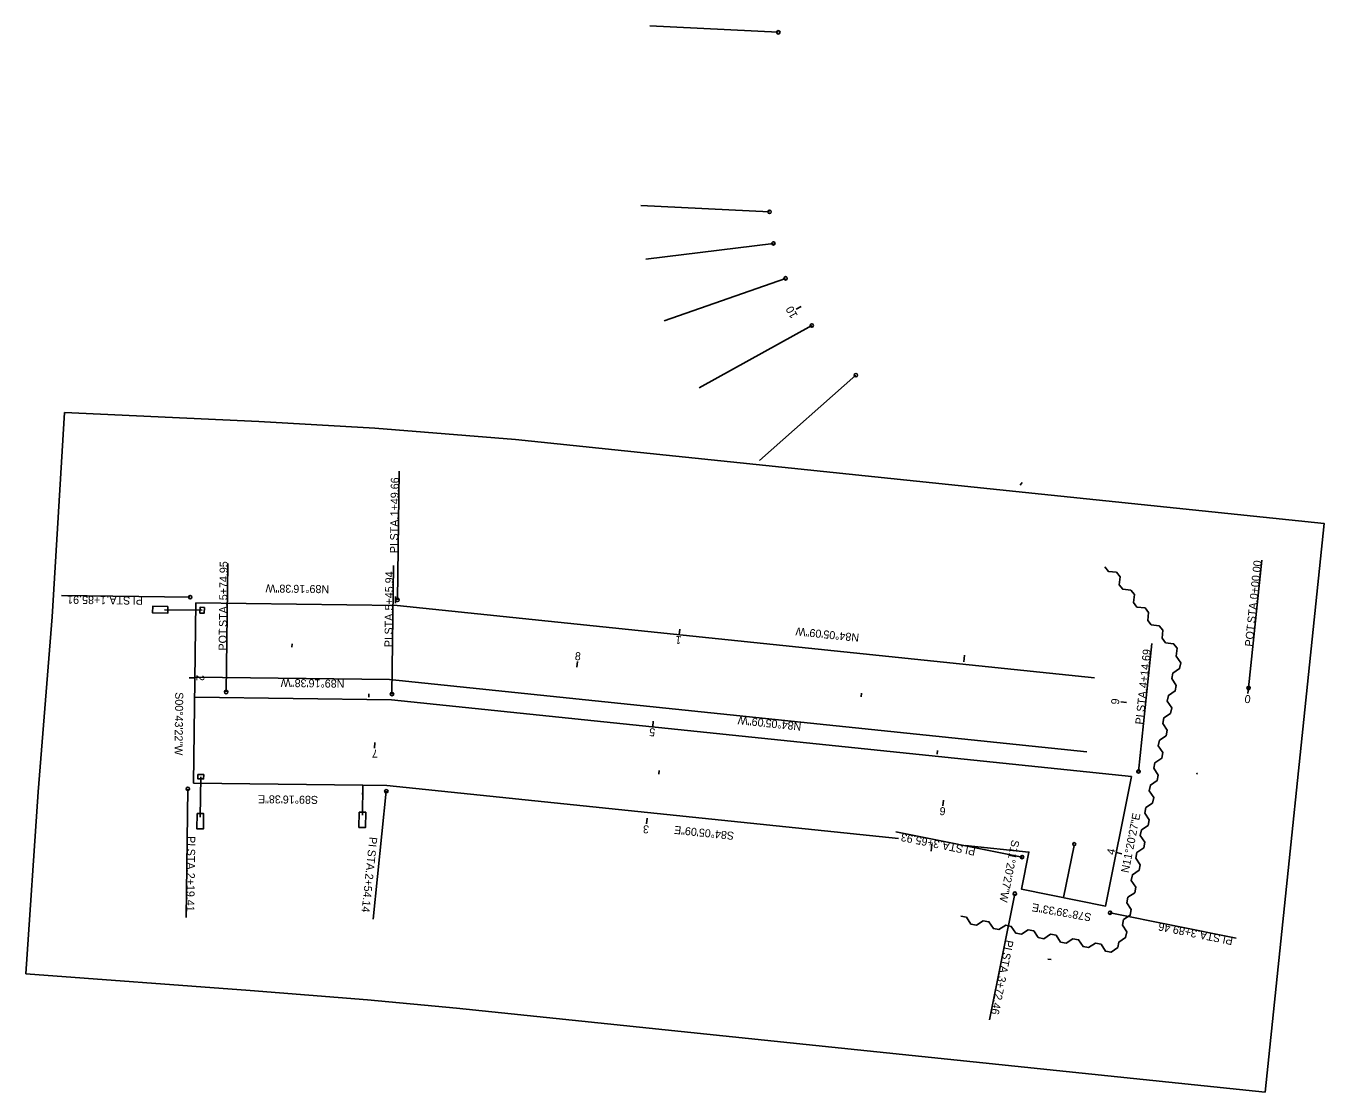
# Model space of a CAD drawing. Extents: x 1438620 to 1440308, y 451922 to 452314.
# Drawn here: x 1438619.6 to 1438846.7, y 452127.7 to 452314.1 of the extents above; entities that cross this region are included whole.
import ezdxf

# ---------------------------------------------------------------- set-up
doc = ezdxf.new("R2010")
doc.units = 0
for name, color, linetype in [('BR_X_SV_Deck_Top', 7, 'Continuous'), ('GT_Historic_Soil_Boring', 7, 'Continuous'), ('GT_Historic_Text_2', 7, 'Continuous'), ('GT_Project_Text_2', 7, 'Continuous'), ('GT_Project_Text_3', 7, 'Continuous'), ('RD_X_GR_Lt', 7, 'Continuous'), ('RD_X_Wall', 7, 'Continuous'), ('SC_Scratch9', 7, 'Continuous')]:
    doc.layers.add(name, color=color, linetype=linetype)

msp = doc.modelspace()

# ---------------------------------------------------------------- linework, layer by layer
at = {"layer": 'BR_X_SV_Deck_Top'}
for p, q in [((1438650.47, 452211.95), (1438643.89, 452212.03)), ((1438650.22, 452182.83), (1438650.13, 452175.78))]:
    msp.add_line(p, q, dxfattribs=at)
for points in [[(1438644.48, 452212.61), (1438644.47, 452211.45), (1438641.8, 452211.48), (1438641.82, 452212.65), (1438644.48, 452212.61), (1438644.48, 452212.61)], [(1438650.85, 452212.45), (1438650.83, 452211.45), (1438650.08, 452211.46), (1438650.1, 452212.46), (1438650.85, 452212.45), (1438650.85, 452212.45)], [(1438649.73, 452183.21), (1438650.73, 452183.2), (1438650.72, 452182.45), (1438649.72, 452182.46), (1438649.73, 452183.21), (1438649.73, 452183.21)], [(1438677.91, 452176.63), (1438679.08, 452176.62), (1438679.04, 452173.95), (1438677.88, 452173.97), (1438677.91, 452176.63), (1438677.91, 452176.63)], [(1438649.56, 452176.39), (1438650.72, 452176.37), (1438650.69, 452173.71), (1438649.52, 452173.72), (1438649.56, 452176.39), (1438649.56, 452176.39)]]:
    msp.add_lwpolyline(points, dxfattribs=at)
at = {"layer": 'GT_Historic_Soil_Boring'}
for p, q in [((1438755.24, 452265.07), (1438754.36, 452264.59)), ((1438793.86, 452234.32), (1438793.53, 452233.82)), ((1438684.27, 452213.78), (1438684.28, 452214.38)), ((1438684.27, 452213.78), (1438684.28, 452214.38)), ((1438684.27, 452213.78), (1438684.27, 452213.18)), ((1438734.01, 452208.65), (1438733.91, 452207.66)), ((1438666.17, 452205.5), (1438666.18, 452206.1)), ((1438783.74, 452203.5), (1438783.8, 452204.1)), ((1438783.74, 452203.5), (1438783.8, 452204.1)), ((1438716, 452201.97), (1438716.1, 452202.97)), ((1438783.74, 452203.5), (1438783.68, 452202.91)), ((1438648.19, 452200.14), (1438649.19, 452200.12)), ((1438679.6, 452197.33), (1438679.6, 452196.73)), ((1438765.73, 452196.82), (1438765.8, 452197.42)), ((1438833.48, 452198.35), (1438833.37, 452197.36)), ((1438812.1, 452195.81), (1438811.11, 452195.92)), ((1438729.36, 452192.55), (1438729.26, 452191.55)), ((1438680.64, 452188.82), (1438680.63, 452187.82)), ((1438779.09, 452187.4), (1438779.03, 452186.8)), ((1438730.39, 452183.9), (1438730.32, 452183.3)), ((1438678.54, 452180.34), (1438678.54, 452180.94)), ((1438678.54, 452180.34), (1438678.53, 452179.74)), ((1438678.54, 452180.34), (1438678.53, 452179.74)), ((1438780.12, 452178.74), (1438780.02, 452177.75)), ((1438728.29, 452175.57), (1438728.19, 452174.57)), ((1438728.29, 452175.57), (1438728.19, 452174.57)), ((1438778.03, 452170.42), (1438777.96, 452169.82)), ((1438778.03, 452170.42), (1438777.96, 452169.82)), ((1438778.03, 452170.42), (1438778.09, 452171.01)), ((1438811.33, 452169.36), (1438810.35, 452169.55)), ((1438798.94, 452150.83), (1438798.36, 452150.94))]:
    msp.add_line(p, q, dxfattribs=at)
at = {"layer": 'GT_Historic_Text_2'}
msp.add_lwpolyline([(1438836.37, 452127.68), (1438846.68, 452227.14), (1438814.68, 452230.46), (1438792.79, 452232.73), (1438770.91, 452234.99), (1438749.03, 452237.26), (1438727.14, 452239.53), (1438705.26, 452241.79), (1438680.64, 452243.82), (1438660.39, 452244.96), (1438626.4, 452246.51), (1438624.2, 452210.79), (1438621.8, 452180.19), (1438619.64, 452148.37), (1438658.87, 452145.42), (1438679.38, 452143.83), (1438694.96, 452142.33), (1438716.84, 452140.06), (1438738.72, 452137.79), (1438760.61, 452135.52), (1438782.49, 452133.26), (1438804.37, 452130.99)], close=True, dxfattribs=at)
at = {"layer": 'GT_Project_Text_3'}
for p, q in [((1438751.23, 452313.04), (1438728.76, 452314.15)), ((1438749.68, 452281.64), (1438727.21, 452282.75)), ((1438750.37, 452276.11), (1438728.04, 452273.34)), ((1438752.5, 452270), (1438731.27, 452262.57)), ((1438757.08, 452261.75), (1438737.4, 452250.84)), ((1438764.79, 452253.07), (1438747.96, 452238.13)), ((1438684.62, 452213.77), (1438684.9, 452236.27)), ((1438654.66, 452197.65), (1438654.94, 452220.15)), ((1438654.66, 452197.65), (1438654.94, 452220.15)), ((1438683.66, 452197.28), (1438683.94, 452219.78)), ((1438833.48, 452198.35), (1438835.8, 452220.73)), ((1438648.37, 452214.23), (1438625.87, 452214.51)), ((1438814.22, 452183.76), (1438816.54, 452206.14)), ((1438647.95, 452180.73), (1438647.66, 452158.23)), ((1438682.67, 452180.29), (1438680.36, 452157.91)), ((1438793.87, 452168.77), (1438771.81, 452173.2)), ((1438792.59, 452162.37), (1438788.17, 452140.31)), ((1438809.26, 452159.03), (1438831.32, 452154.6))]:
    msp.add_line(p, q, dxfattribs=at)
for centre in [(1438751.23, 452313.04), (1438749.68, 452281.64), (1438750.37, 452276.11), (1438752.5, 452270), (1438757.08, 452261.75), (1438764.79, 452253.07), (1438648.37, 452214.23), (1438684.62, 452213.77), (1438654.66, 452197.65), (1438654.66, 452197.65), (1438683.66, 452197.28), (1438833.48, 452198.35), (1438814.22, 452183.76), (1438647.95, 452180.73), (1438682.67, 452180.29), (1438793.87, 452168.77), (1438792.59, 452162.37), (1438809.26, 452159.03)]:
    msp.add_circle(centre, 0.3, dxfattribs=at)
at = {"layer": 'RD_X_GR_Lt'}
for points in [[(1438808.34, 452219.53), (1438808.97, 452218.75), (1438810.37, 452218.59), (1438811, 452217.81), (1438810.84, 452216.41)], [(1438810.84, 452216.41), (1438811.46, 452215.62), (1438812.87, 452215.47), (1438813.5, 452214.69), (1438813.34, 452213.28)], [(1438813.34, 452213.28), (1438813.96, 452212.5), (1438815.37, 452212.35), (1438815.99, 452211.56), (1438815.84, 452210.16)], [(1438815.84, 452210.16), (1438816.46, 452209.38), (1438817.87, 452209.22), (1438818.49, 452208.44), (1438818.34, 452207.04)], [(1438818.34, 452207.04), (1438818.96, 452206.25), (1438820.37, 452206.1), (1438820.99, 452205.32), (1438820.84, 452203.91)], [(1438820.05, 452199.99), (1438820.25, 452200.97), (1438821.42, 452201.75), (1438821.62, 452202.73), (1438820.84, 452203.91)], [(1438819.26, 452196.07), (1438819.46, 452197.05), (1438820.64, 452197.83), (1438820.83, 452198.81), (1438820.05, 452199.99)], [(1438818.48, 452192.15), (1438818.67, 452193.13), (1438819.85, 452193.91), (1438820.05, 452194.89), (1438819.26, 452196.07)], [(1438817.69, 452188.22), (1438817.89, 452189.2), (1438819.06, 452189.99), (1438819.26, 452190.97), (1438818.48, 452192.15)], [(1438816.9, 452184.3), (1438817.1, 452185.28), (1438818.28, 452186.07), (1438818.47, 452187.05), (1438817.69, 452188.22)], [(1438816.12, 452180.38), (1438816.31, 452181.36), (1438817.49, 452182.14), (1438817.69, 452183.13), (1438816.9, 452184.3)], [(1438815.33, 452176.46), (1438815.53, 452177.44), (1438816.7, 452178.22), (1438816.9, 452179.2), (1438816.12, 452180.38)], [(1438814.54, 452172.54), (1438814.74, 452173.52), (1438815.92, 452174.3), (1438816.11, 452175.28), (1438815.33, 452176.46)], [(1438813.76, 452168.61), (1438813.95, 452169.6), (1438815.13, 452170.38), (1438815.33, 452171.36), (1438814.54, 452172.54)], [(1438812.97, 452164.69), (1438813.17, 452165.67), (1438814.34, 452166.46), (1438814.54, 452167.44), (1438813.76, 452168.61)], [(1438812.18, 452160.77), (1438812.38, 452161.75), (1438813.56, 452162.54), (1438813.75, 452163.52), (1438812.97, 452164.69)], [(1438811.4, 452156.85), (1438811.59, 452157.83), (1438812.77, 452158.61), (1438812.97, 452159.59), (1438812.18, 452160.77)], [(1438783.16, 452158.43), (1438784.14, 452158.24), (1438784.92, 452157.06), (1438785.9, 452156.86), (1438787.08, 452157.65)], [(1438787.08, 452157.65), (1438788.06, 452157.45), (1438788.84, 452156.27), (1438789.82, 452156.08), (1438791, 452156.86)], [(1438791, 452156.86), (1438791.98, 452156.66), (1438792.76, 452155.49), (1438793.74, 452155.29), (1438794.92, 452156.07)], [(1438794.92, 452156.07), (1438795.9, 452155.88), (1438796.69, 452154.7), (1438797.67, 452154.5), (1438798.84, 452155.29)], [(1438810.61, 452152.93), (1438810.81, 452153.91), (1438811.98, 452154.69), (1438812.18, 452155.67), (1438811.4, 452156.85)], [(1438798.84, 452155.29), (1438799.82, 452155.09), (1438800.61, 452153.91), (1438801.59, 452153.72), (1438802.77, 452154.5)], [(1438802.77, 452154.5), (1438803.75, 452154.3), (1438804.53, 452153.13), (1438805.51, 452152.93), (1438806.69, 452153.71)], [(1438806.69, 452153.71), (1438807.67, 452153.52), (1438808.45, 452152.34), (1438809.43, 452152.14), (1438810.61, 452152.93)]]:
    msp.add_lwpolyline(points, dxfattribs=at)
at = {"layer": 'RD_X_Wall'}
msp.add_line((1438802.95, 452170.8), (1438801.12, 452161.68), dxfattribs=at)
for points in [[(1438806.52, 452200.14), (1438684.56, 452212.77), (1438649.36, 452213.22), (1438648.96, 452181.72), (1438678.55, 452181.34)], [(1438805.18, 452187.21), (1438683.22, 452199.84), (1438649.19, 452200.27)], [(1438813.02, 452182.88), (1438683.6, 452196.28), (1438649.15, 452196.72)], [(1438772.23, 452172.02), (1438682.73, 452181.29), (1438678.55, 452181.34), (1438678.48, 452176.12)], [(1438813.02, 452182.88), (1438808.47, 452160.2), (1438793.77, 452163.15), (1438795.07, 452169.65), (1438783.93, 452170.81)]]:
    msp.add_lwpolyline(points, dxfattribs=at)
msp.add_circle((1438803, 452171.05), 0.25, dxfattribs=at)
at = {"layer": 'SC_Scratch9'}
for centre in [(1438833.48, 452198.35), (1438824.47, 452183.37)]:
    msp.add_circle(centre, 0.05, dxfattribs=at)

# ---------------------------------------------------------------- texts
at = {"layer": 'GT_Historic_Soil_Boring'}
for s, rotation, p in [('10', 119.0118, (1438754.68, 452263.49)), ('1', 174.0857, (1438734.34, 452207.36)), ('8', 354.0857, (1438715.58, 452203.27)), ('2', 269.2772, (1438649.45, 452200.64)), ('0', 174.0857, (1438833.9, 452197.05)), ('9', 84.0857, (1438810.8, 452195.4)), ('5', 174.0857, (1438729.76, 452191.25)), ('7', 179.2772, (1438681.21, 452187.56)), ('6', 174.0857, (1438780.55, 452177.44)), ('3', 174.0857, (1438728.68, 452174.27)), ('4', 78.659, (1438810, 452169.09))]:
    msp.add_text(s, height=1.4, rotation=rotation, dxfattribs=at).set_placement(p)
at = {"layer": 'GT_Project_Text_2'}
for s, rotation, p in [('N89°16\'38"W', 179.2772, (1438672.68, 452216.32)), ('N84°05\'09"W', 174.0857, (1438765.42, 452207.81)), ('N89°16\'38"W', 179.2772, (1438675.35, 452199.79)), ('S00°43\'22"W', 269.2772, (1438645.76, 452197.62)), ('N84°05\'09"W', 174.0857, (1438755.31, 452192.27)), ('N84°05\'09"W', 174.0857, (1438755.31, 452192.27)), ('N84°05\'09"W', 174.0857, (1438755.31, 452192.27)), ('S89°16\'38"E', 179.2772, (1438670.74, 452179.47)), ('N11°20\'27"E', 78.659, (1438812.5, 452165.93)), ('S84°05\'09"E', 174.0857, (1438743.54, 452173.16)), ('S11°20\'27"W', 258.659, (1438792.05, 452171.87)), ('S78°39\'33"E', 170.0869, (1438806.08, 452158.89))]:
    msp.add_text(s, height=1.4, rotation=rotation, dxfattribs=at).set_placement(p)
at = {"layer": 'GT_Project_Text_3'}
for s, rotation, p in [('1+49.66', 89.2772, (1438684.78, 452228.36)), (' STA. ', 89.2772, (1438684.72, 452223.63)), ('PI', 89.2772, (1438684.7, 452221.93)), (' STA. 5+74.95', 89.2772, (1438654.78, 452208.49)), ('0+00.00', 84.0857, (1438835.06, 452213.81)), ('5+45.94', 89.2772, (1438683.82, 452211.91)), ('1+85.91', 179.2772, (1438633.68, 452214.39)), (' STA. ', 179.2772, (1438638.41, 452214.33)), ('PI', 179.2772, (1438640.1, 452214.31)), (' STA. ', 84.0857, (1438834.57, 452209.11)), (' STA. ', 89.2772, (1438683.76, 452207.18)), ('POT', 89.2772, (1438654.73, 452204.89)), ('POT', 84.0857, (1438834.2, 452205.53)), ('PI', 89.2772, (1438683.74, 452205.49)), ('4+14.69', 84.0857, (1438815.7, 452198.29)), (' STA. ', 84.0857, (1438815.22, 452193.59)), ('PI', 84.0857, (1438815.04, 452191.9)), ('PI', 269.2772, (1438647.86, 452172.46)), ('PI', 264.0857, (1438679.71, 452172.35)), ('3+65.93', 168.659, (1438779.53, 452171.63)), (' STA. ', 269.2772, (1438647.84, 452170.77)), (' STA. ', 264.0857, (1438679.53, 452170.66)), (' STA. ', 168.659, (1438784.16, 452170.7)), ('PI', 168.659, (1438785.82, 452170.37)), ('2+19.41', 269.2772, (1438647.78, 452166.04)), ('2+54.14', 264.0857, (1438679.04, 452165.96)), ('3+89.46', 168.659, (1438824.55, 452156)), ('PI', 258.659, (1438791.01, 452154.36)), (' STA. ', 168.659, (1438829.18, 452155.07)), ('PI', 168.659, (1438830.85, 452154.73)), (' STA. ', 258.659, (1438790.67, 452152.7)), ('3+72.46', 258.659, (1438789.74, 452148.06))]:
    msp.add_text(s, height=1.4, rotation=rotation, dxfattribs=at).set_placement(p)

doc.saveas('drawing.dxf')
